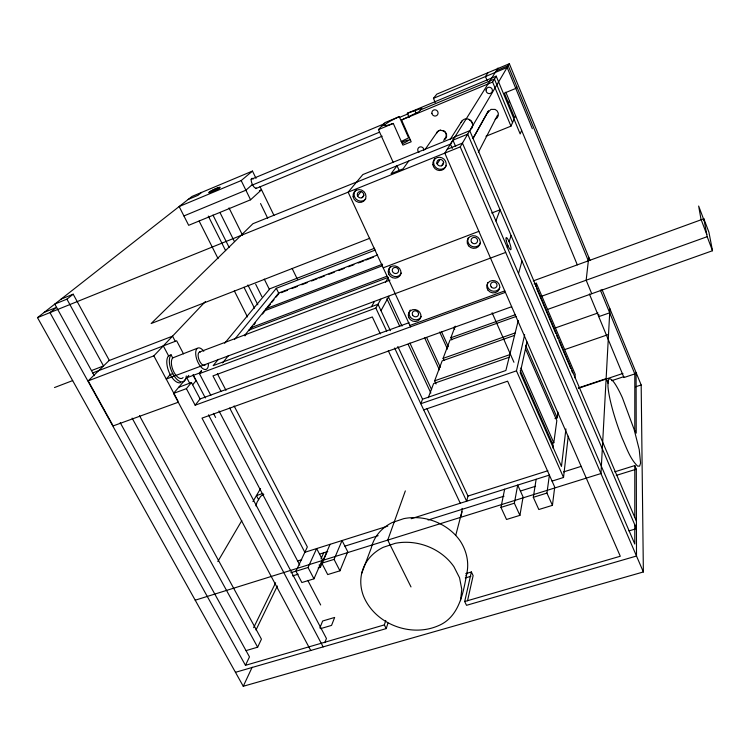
<?xml version="1.0" encoding="UTF-8"?>
<svg xmlns="http://www.w3.org/2000/svg" width="750" height="750" viewBox="0 0 750 750"><rect width="100%" height="100%" fill="white"/><g stroke="black" fill="none" stroke-linecap="round" stroke-linejoin="round"><path stroke-width="1.12" d="M634.791 524.803L634.781 544.022L462.441 143.128L469.744 130.688L636.431 521.25M634.791 517.406L634.8 465.581L614.775 471.816M600.347 290.053L634.809 373.922L634.8 429.713L636.225 433.134L636.084 372.562M609.919 308.794L600.975 473.541L195.206 600.197M598.913 314.616L598.753 316.631L609.703 312.806M460.519 600.656L461.775 589.35L459.553 577.791L453.966 566.775A51.3 43.106 18.6 0 0 395.25 543.319L383.278 547.294A51.3 43.106 18.6 0 0 363.422 595.884C374.775 624.028 410.587 637.734 438.188 625.8C458.897 617.306 463.153 593.747 466.65 574.219C469.359 562.819 466.65 551.034 460.397 541.266A49.491 42.009 18.5 0 0 403.772 518.644L392.194 522.562A49.491 42.009 18.5 0 0 371.288 547.913L361.725 573.272M552.056 481.097L563.531 477.488L568.219 436.238M574.847 377.841L575.241 374.409L536.353 283.219L534.15 284.016M588.759 257.222L586.163 280.219L591.741 293.719M565.931 428.934L561.469 466.425L520.228 372.806L526.978 341.972M536.138 479.278L533.306 497.316L538.828 509.522L552.431 505.341L554.719 487.078L507.619 381.178L423.703 409.866M552.431 505.341L546.938 493.069L549.394 475.087L411.197 518.719M553.069 448.134L553.387 445.828L520.247 370.547M551.587 443.503L553.8 442.791L556.828 420.619L525.497 348.816M554.991 418.556L557.212 417.825L557.981 412.162M519.919 515.353L523.088 496.959L517.697 485.1L514.359 503.212L519.919 515.353L506.531 519.478L500.953 507.394L504.647 489.216M467.541 600.75L473.137 575.634L471.375 571.959L465.797 573.628M634.8 465.581L636.309 469.181L636.506 556.031L466.528 605.316L464.691 601.528L471.375 571.959M563.531 477.488L516.469 370.837L524.653 334.753M535.659 286.266L536.353 283.219M518.25 320.503L505.884 370.491L422.55 399.206L420.806 403.716L516.469 370.837M426.9 408.488L467.981 496.05L466.65 501.206L394.613 348.009M455.747 535.331L461.916 511.678M518.522 273.572L521.972 260.991M235.463 672.309L386.212 628.603L387.994 623.044M507.291 247.444L507.891 245.569M509.119 241.725L511.097 235.566M386.212 628.603L384.337 624.909L385.772 620.475M405.338 490.903L387.741 540.094L411 586.931M495.909 220.969L500.081 209.803L491.709 213.019M428.278 397.697L433.612 383.55L509.316 357.234M436.106 383.972L434.644 380.812L442.144 360.881L514.556 335.363M444.056 360.487L443.091 358.378L449.981 340.069L516.038 316.481M451.809 339.872L450.853 337.762L455.222 326.147M324.797 642.684L326.438 638.484L208.491 414.862M521.625 130.359L520.181 133.95L496.209 76.153L407.325 113.278L409.2 117.534M319.838 627.975L322.659 621L334.659 617.447L331.547 625.397L320.541 628.65M339.947 570.806L347.738 551.728L342.047 540.544L334.069 559.378L321.816 563.194L327.712 574.575L339.947 570.806L334.069 559.378M318.159 567.984L320.381 567.291L326.803 552.619M313.959 578.812L322.378 559.65L316.65 548.559L308.034 567.488L295.941 571.256L301.875 582.534L313.959 578.812L308.034 567.488M321.816 563.194L330.094 544.322M321.009 558.834L323.784 552.562M485.991 136.237L510.966 126.15L514.069 119.212M515.597 115.8L514.65 117.928L504.366 93.131L515.775 88.425L516.731 86.513M465.956 575.775L466.65 574.219M256.012 178.369L252.478 171.075L192.009 196.444L37.5 317.634L243.253 686.269L252.159 667.238M295.941 571.256L307.35 546.947L234.094 405.919M245.981 650.625L257.644 647.194L261.431 639.159L139.481 415.678M44.259 312.328L56.606 307.341L49.959 312.6L245.456 665.325L249.478 656.887L120.206 422.681M255.984 630.009L277.341 586.003M253.631 627.694L275.625 582.788M508.481 103.05L509.484 101.034M478.369 152.287L497.503 115.209M381 310.659L388.866 296.353M444.356 139.078A5.034 4.875 44.9 0 0 444.197 131.203L440.503 130.191A5.034 4.875 44.9 0 0 437.259 132.066L436.519 133.397M473.025 138.403L487.894 111.825M473.166 138.188L488.541 110.691M210.825 395.381L199.425 373.641L375.834 308.062L380.803 299.259M488.091 112.266L490.969 109.378L495.084 109.406A5.4 5.334 44.6 0 1 495.141 119.325M371.484 306.666L374.4 301.603M385.481 282.347L388.397 277.284M217.828 561.553L241.819 520.575M252.928 501.591L260.559 488.55M590.081 260.447L509.353 63.731L469.762 130.734M37.5 317.634L460.238 146.888L462.441 143.128L447.197 149.297M455.044 136.744L469.744 130.688M441.581 165.778L443.803 162.141M401.128 141.609A17.212 2.297 -24.3 0 1 404.756 139.716L408.637 137.878L399.244 116.653L395.334 118.5A17.306 1.997 -24.3 0 0 389.906 124.612L393.281 123.431L402.938 145.153L411.188 141.769L401.559 119.981L492.609 82.05L496.209 76.153M588.347 260.841L508.181 65.719L496.828 70.472L497.953 68.1L444.806 153.122L620.288 556.247L464.691 601.528M437.194 163.941L440.034 159.422M450.028 139.669L461.85 121.087M356.438 182.231L450.45 144.103L452.934 140.194L467.719 134.138L636.45 528.675M488.025 72.666L485.475 76.547L487.228 80.747M425.231 149.288L437.259 132.066M408.731 161.025L403.059 168.844L391.116 173.672L397.059 165.759L399.216 170.569M361.913 197.728L363.984 195.084M200.1 398.953L191.456 382.566L186.394 388.65L195.159 405.206L200.1 398.953L409.088 322.678M357.609 195.928L361.125 191.531M222.609 362.906L228.469 355.594M244.716 335.353L278.653 293.053L377.597 254.962M244.987 335.897L246.394 334.144M252.487 326.522L249.206 330.628L248.934 330.094L387.825 277.547M253.922 324.741L255.347 322.95M262.5 314.025L264.647 311.353M265.219 310.641L266.1 308.7L382.575 264.178M267.75 307.472L270.534 303.994M271.931 302.25L274.022 299.644M276.112 297.037L278.897 293.55L276.309 288.3L375.319 250.041M435.225 102.459L433.444 98.334L436.837 94.134L509.353 63.731M218.306 359.344L213.169 365.644L377.991 304.247L390.394 330.684M234.459 339.562L276.309 288.3M178.266 402.244L113.138 425.916L88.181 380.878L109.284 360.347L73.181 294.197L61.144 299.091M192.684 384.778L196.191 380.531M199.425 373.641L201.656 370.959M224.644 343.266L269.887 288.759L374.644 248.222M201.366 370.641L199.322 373.106L186.797 377.756L189.834 383.512M310.734 650.484L173.55 393.394L188.812 375.384M393.216 162.45L378.459 129.6L384.769 122.7L399.244 116.653M88.181 380.878L153.853 355.847L205.425 301.519M252.478 171.075L241.191 180.581L179.147 206.531L188.672 225.309L250.575 199.791L261.544 189.787L259.387 190.678M252.403 184.5L245.897 190.209L183.919 215.944M94.275 375.684L54.759 304.097L66.919 299.156L73.181 294.197M201.628 192.413L197.916 195.356L188.212 199.416M401.559 119.981L418.941 111.731L421.856 108.178L407.325 113.278M433.444 98.334L507.159 67.472L532.35 128.719M251.128 179.353L384.572 123.647M399.637 117.356L408.244 113.766M381.656 126.113L384.947 124.734M420.413 109.941L494.438 79.059L512.541 122.634M378.459 129.6L393.281 123.431M252.056 185.175L379.378 132.225M255.741 188.606L382.162 136.2M408.244 140.475L410.372 139.603M454.791 137.156L362.85 174.562L348.131 192.169L410.559 326.841M357.281 181.753L252.928 223.706L151.153 323.531L369.741 238.284M281.072 292.716L287.597 290.203M291.947 288.534L297.384 286.444M301.725 284.766L307.162 282.675M311.512 280.997L316.95 278.906M319.125 278.072L324.562 275.981M328.912 274.303L334.35 272.213M338.7 270.544L344.128 268.444M348.478 266.775L353.916 264.684M358.266 263.006L363.703 260.916M365.878 260.081L373.491 257.147M109.059 360.572L172.537 336.159L175.219 341.259M91.453 370.584L103.519 365.953L66.919 299.156M54.506 387.544L72.675 380.587M92.653 372.938L176.653 340.791L183.497 353.822M264.384 310.837L382.462 265.753M383.203 267.825L478.866 231.356M180.638 382.631A14.888 7.087 68.8 0 1 169.331 372.806A14.888 7.087 68.8 0 1 168.553 355.809L171.075 354.853L172.697 357.909A11.372 5.391 68.8 0 0 173.963 372.206A11.372 5.391 68.8 0 0 183.094 377.569M386.878 276.234L250.791 327.778L251.062 328.312M172.697 357.909L198.066 347.972A11.447 5.194 68.8 0 1 203.812 351.234M199.584 351.984L389.991 280.116M172.744 373.622L170.203 374.578L166.237 379.059L505.697 252.413M178.734 387.272L191.456 382.566M173.55 393.394L186.394 388.65M409.913 325.444L504.778 290.887M533.306 280.884L703.847 218.784L708.928 232.247L712.5 250.734L547.594 309.431M195.159 405.206L505.406 292.331M511.669 306.722L202.003 418.125L323.156 646.884M541.013 296.456L707.184 236.691L703.847 218.784M450.853 337.762L515.513 314.644M443.091 358.378L515.156 332.934M555.037 328.041L597.966 312.984M434.644 380.812L509.972 354.581M564.656 349.594L608.522 334.472M263.025 493.397L256.434 495.591L258.581 499.659M578.344 387.938L606.122 378.647L608.044 383.222M578.569 388.247L622.959 373.416M611.756 380.672L623.925 376.622M634.809 373.922L623.972 377.531L589.369 293.962M635.634 386.794L641.175 384.966L601.978 289.453M467.981 496.05L547.866 470.738M387.778 526.106L304.847 552.291L229.716 408.056M563.559 471.919L581.241 466.341M297.628 560.991L301.669 559.725M319.519 554.119L327.787 551.522M344.897 546.141L378.141 535.706M428.081 520.022L504.009 496.181M520.397 491.034L535.566 486.272M290.916 572.709L296.475 570.975M500.953 507.394L514.359 503.212M533.306 497.316L546.938 493.069M292.603 575.916L298.163 574.191M616.294 475.387L636.309 469.181M465.291 577.959L470.897 576.3M628.941 530.906L635.372 528.994M245.456 665.325L384.337 624.909M243.253 686.269L643.369 571.959L641.175 384.966M443.062 130.538L443.334 130.603A5.344 5.184 44.8 0 1 443.541 140.334M132.122 418.134L257.644 647.194M153.853 355.847L177.947 401.006M163.303 345.9L168.553 355.809M193.191 374.831L205.359 397.969M213.459 413.363L215.616 417.469M193.003 375.056L195.994 380.756M218.963 410.906L299.766 565.078M307.809 580.425L320.681 604.978M221.062 391.453L212.953 375.891L372.319 316.95L380.316 333.881M197.278 348.497L196.922 348.741A11.447 5.194 68.8 0 0 200.325 366.188A11.447 5.194 68.8 0 0 208.406 363.422M319.116 564.862L320.381 567.291M217.387 373.772L226.013 390.356M199.153 221.1L218.062 258.609M234.347 290.916L247.481 316.959M212.953 215.062L229.125 247.406M247.903 284.962L257.812 304.781M208.303 216.075L225.619 250.622M243.984 287.269L254.484 308.203M220.172 212.925L234.272 241.237M255.675 284.222L261.938 296.803M229.022 207.9L242.503 235.125M264.272 279.103L269.456 289.575M241.191 180.581L250.575 199.791M260.55 203.55L267.703 218.241M292.219 268.622L297.328 279.113M260.034 186.675L273.956 215.391M388.312 350.812L460.275 503.222M397.819 346.5L422.55 399.206M375.834 308.062L386.709 331.191M388.2 296.409L402.009 326.081M409.903 343.031L431.606 389.644M386.897 298.744L399.741 326.288M408.141 344.306L430.866 393.047M424.669 337.931L439.378 369.825M426.684 337.65L440.334 367.294M441.591 331.913L448.369 346.762M439.706 332.062L447.488 349.097M453.741 327.291L454.697 329.419M492.103 312.75L513.938 362.269M520.913 368.016L553.8 442.791M415.087 111.009L416.025 113.156M525.572 345.262L557.212 417.825M450.45 144.103L452.306 148.397M452.916 140.147L455.663 146.503M460.238 146.888L643.369 571.959M536.438 288.084L555.75 333.319M556.659 335.456L558.028 338.663M558.938 340.791L570.788 368.541M571.697 370.669L572.606 372.806M492.609 82.05L510.966 126.15M505.819 92.175L577.312 264.853M704.222 220.809L698.644 206.034L700.997 219.216L706.772 234.478M707.184 236.691L712.5 250.734M462.056 508.369A24.075 20.869 18.1 0 1 460.397 516.919M255.938 505.95A42.394 18.656 73.6 0 1 257.203 501.881L260.428 496.659A42.394 18.656 73.6 0 1 263.794 494.391M401.644 142.472A5.522 0.741 -24.3 0 1 408.319 140.231A5.522 0.741 -24.3 0 1 402.319 143.728M437.175 132.216A5.344 5.184 44.8 0 1 440.616 130.219M469.163 119.784A5.691 5.569 44.8 0 1 471.497 121.575L472.247 122.859A5.691 5.569 44.8 0 1 470.559 129.459M419.016 152.334A3.122 3.009 43.4 0 1 418.059 148.481A3.122 3.009 43.4 0 1 421.659 147.009A3.122 3.009 43.4 0 1 423.872 150.356M499.8 287.625A6.534 6.141 17.1 0 1 491.334 290.719A6.534 6.141 17.1 0 1 487.762 282.572M480.384 243.131A6.6 6.281 22.1 0 1 471.863 246.347A6.6 6.281 22.1 0 1 468.206 238.012M401.4 273A6.478 6.028 30.2 0 1 392.447 275.719A6.478 6.028 30.2 0 1 390.244 266.616M421.312 316.312A6.403 5.906 25.3 0 1 412.416 318.919A6.403 5.906 25.3 0 1 410.278 310.022M365.841 198.741A6.638 6.234 41 0 1 356.184 199.2A6.638 6.234 41 0 1 356.363 189.591M446.447 165.319A6.75 6.516 38.3 0 1 437.044 168.375A6.75 6.516 38.3 0 1 434.869 158.625M186.291 375.947A14.897 7.059 68.8 0 1 174.647 376.697A14.897 7.059 68.8 0 1 171.075 354.853M205.331 364.866A7.153 3.244 68.8 0 1 199.003 359.728A7.153 3.244 68.8 0 1 200.466 351.956M461.091 122.428A6.019 5.888 44.9 0 1 472.106 122.513L472.528 124.022A6.019 5.888 44.9 0 1 471.403 128.409M256.181 187.894A5.269 1.894 66.5 0 1 251.644 182.597A5.269 1.894 66.5 0 1 253.331 178.941M608.109 381.094L607.95 386.156A46.219 7.312 71.2 0 0 622.2 438.253C626.587 447.825 629.897 458.569 637.584 466.116L639.609 466.125L640.575 463.172L639.244 449.653L634.116 429.431L622.406 397.791A46.219 7.312 71.2 0 0 608.109 381.094M219.459 187.716L219.178 188.006A5.559 0.581 -25.3 0 1 212.7 191.4A5.559 0.581 -25.3 0 1 209.738 191.962L211.247 190.988A5.559 0.581 -25.3 0 1 219.403 187.566L219.459 187.716M431.887 113.316A3.169 3.075 51.7 0 0 436.922 115.425A3.169 3.075 51.7 0 0 436.097 110.034A3.169 3.075 51.7 0 0 431.887 113.316M486.075 89.981A3.206 3.169 61.8 0 0 490.462 93.375A3.206 3.169 61.8 0 0 491.147 87.881A3.206 3.169 61.8 0 0 486.075 89.981M436.95 163.097A3.375 3.253 38.3 0 0 442.322 165.356A3.375 3.253 38.3 0 0 441.45 159.675A3.375 3.253 38.3 0 0 436.95 163.097M357.356 195.113A3.319 3.112 41 0 0 362.625 197.325A3.319 3.112 41 0 0 361.641 191.812A3.319 3.112 41 0 0 357.356 195.113M491.213 286.903A3.263 3.066 17.1 0 0 496.791 286.359A3.263 3.066 17.1 0 0 493.341 282.028A3.263 3.066 17.1 0 0 491.213 286.903M488.1 290.316A6.553 6.159 17.1 0 0 499.303 289.247A6.553 6.159 17.1 0 0 492.384 280.538A6.553 6.159 17.1 0 0 488.1 290.316M471.722 242.438A3.3 3.141 22.1 0 0 477.347 241.847A3.3 3.141 22.1 0 0 473.841 237.422A3.3 3.141 22.1 0 0 471.722 242.438M468.525 245.756A6.628 6.3 22.1 0 0 479.812 244.594A6.628 6.3 22.1 0 0 472.781 235.706A6.628 6.3 22.1 0 0 468.525 245.756M392.531 271.584A3.244 3.019 30.2 0 0 398.025 272.428A3.244 3.019 30.2 0 0 395.738 267.45A3.244 3.019 30.2 0 0 392.531 271.584M388.744 274.219A6.506 6.047 30.1 0 0 399.759 275.916A6.506 6.047 30.1 0 0 395.184 265.931A6.506 6.047 30.1 0 0 388.744 274.219M412.528 314.887A3.206 2.953 25.3 0 0 417.966 315.741A3.206 2.953 25.3 0 0 415.725 310.875A3.206 2.953 25.3 0 0 412.528 314.887M353.128 196.744A6.666 6.253 41 0 0 363.694 201.206A6.666 6.253 41 0 0 361.734 190.134A6.666 6.253 41 0 0 353.128 196.744M432.891 164.662A6.778 6.534 38.2 0 0 443.681 169.219A6.778 6.534 38.2 0 0 441.938 157.809A6.778 6.534 38.2 0 0 432.891 164.662M408.825 317.616A6.431 5.925 25.3 0 0 419.747 319.331A6.431 5.925 25.3 0 0 415.266 309.572A6.431 5.925 25.3 0 0 408.825 317.616M506.316 240.928A6.497 1.284 69.6 0 0 510.75 249.731A6.497 1.284 69.6 0 0 508.444 240.262A6.497 1.284 69.6 0 0 506.316 240.928M211.116 192.15A6.422 0.675 -25.3 0 0 220.237 187.359A6.422 0.675 -25.3 0 0 211.988 190.463A6.422 0.675 -25.3 0 0 211.116 192.15"/></g></svg>
